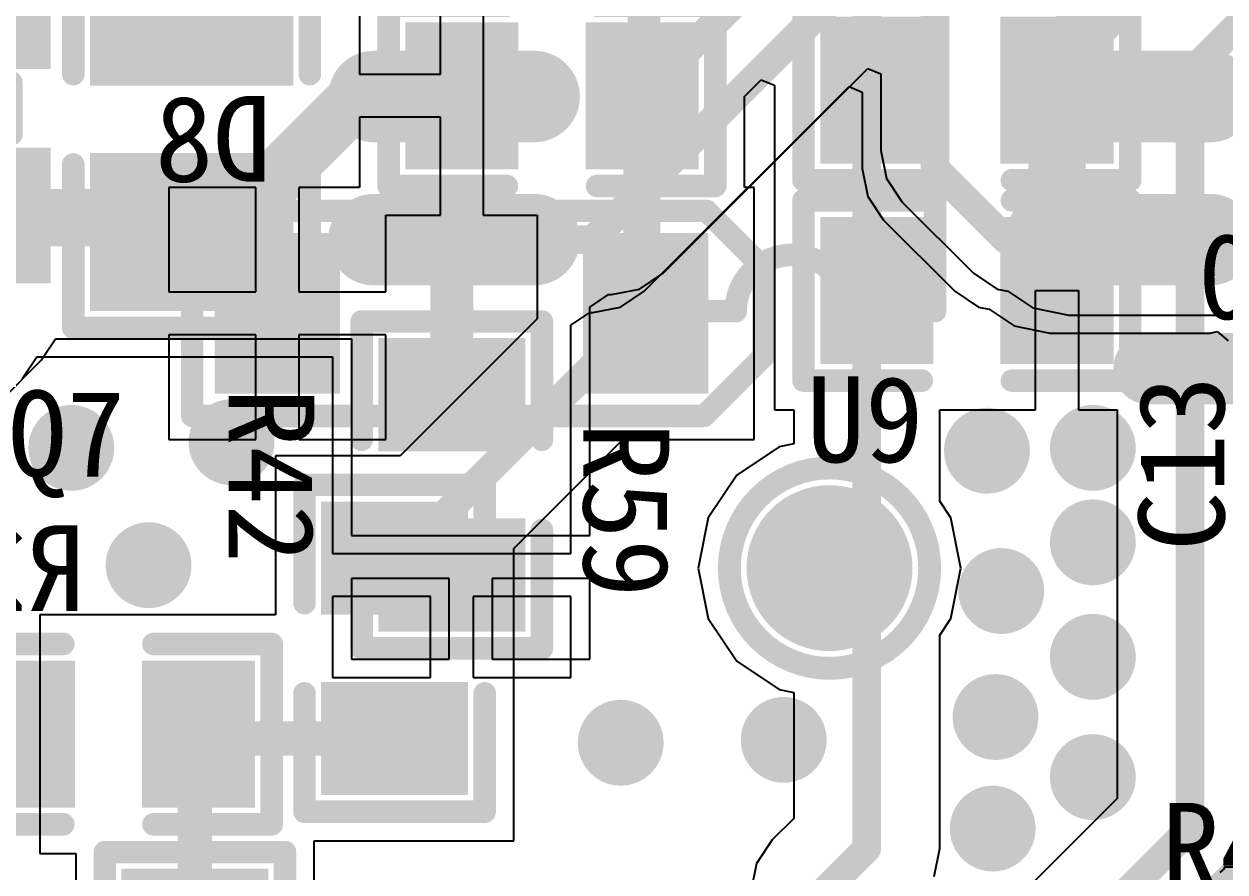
# Model space of a CAD drawing. Header units: millimetres. Extents: x 192 to 285.3, y 128.7 to 184.7.
# Drawn here: x 201.01 to 211.67, y 151.29 to 158.81 of the extents above; entities that cross this region are included whole.
import ezdxf

# ---------------------------------------------------------------- set-up
doc = ezdxf.new("R2010")
doc.units = ezdxf.units.MM
for name, color, linetype in [('BottomLayer', 5, 'Continuous'), ('BottomOverlay', 54, 'Continuous'), ('BottomPaste', 16, 'Continuous'), ('BottomSolder', 6, 'Continuous'), ('ConnectLayer', 7, 'Continuous'), ('MidLayer1', 16, 'Continuous'), ('MidLayer2', 76, 'Continuous'), ('MultiLayer', 9, 'Continuous'), ('TopLayer', 1, 'Continuous'), ('TopOverlay', 2, 'Continuous'), ('TopPaste', 8, 'Continuous'), ('TopSolder', 216, 'Continuous'), ('ViaHoleLayer', 16, 'Continuous')]:
    doc.layers.add(name, color=color, linetype=linetype)

# ---------------------------------------------------------------- blocks, each defined once
blk = doc.blocks.new('SOD_123_B_7')
at = {"layer": 'BottomLayer'}
for points in [[(-0.455, -0.61), (0.455, -0.61), (-0.455, 0.61), (0.455, 0.61)], [(2.815, -0.61), (3.725, -0.61), (2.815, 0.61), (3.725, 0.61)]]:
    blk.add_solid(points, dxfattribs=at)
at = {"layer": 'BottomOverlay', "const_width": 0.2}
for points in [[(-0.755, 0.91), (3.81, 0.91)], [(-0.755, -0.91), (-0.755, 0.91)], [(3.81, 0.91), (4.318, 0.402)], [(4.318, -0.381), (4.318, 0.402)], [(3.789, -0.91), (4.318, -0.381)], [(-0.755, -0.91), (3.789, -0.91)]]:
    blk.add_lwpolyline(points, dxfattribs=at)
at = {"layer": 'BottomOverlay', "const_width": 0.1}
for points in [[(-0.805, 0.91, 1), (-0.705, 0.91, 1)], [(-0.805, 0.91, 1), (-0.705, 0.91, 1)], [(3.76, 0.91, 1), (3.86, 0.91, 1)], [(3.76, 0.91, 1), (3.86, 0.91, 1)], [(4.268, 0.402, 1), (4.368, 0.402, 1)], [(4.268, 0.402, 1), (4.368, 0.402, 1)], [(4.268, -0.381, 1), (4.368, -0.381, 1)], [(4.268, -0.381, 1), (4.368, -0.381, 1)], [(-0.805, -0.91, 1), (-0.705, -0.91, 1)], [(-0.805, -0.91, 1), (-0.705, -0.91, 1)], [(3.739, -0.91, 1), (3.839, -0.91, 1)], [(3.739, -0.91, 1), (3.839, -0.91, 1)]]:
    blk.add_lwpolyline(points, format="xyb", close=True, dxfattribs=at)
at = {"layer": 'BottomPaste'}
for points in [[(-0.455, -0.61), (0.455, -0.61), (-0.455, 0.61), (0.455, 0.61)], [(2.815, -0.61), (3.725, -0.61), (2.815, 0.61), (3.725, 0.61)]]:
    blk.add_solid(points, dxfattribs=at)
at = {"layer": 'BottomSolder'}
for points in [[(-0.557, -0.712), (0.557, -0.712), (-0.557, 0.712), (0.557, 0.712)], [(2.713, -0.712), (3.827, -0.712), (2.713, 0.712), (3.827, 0.712)]]:
    blk.add_solid(points, dxfattribs=at)
blk = doc.blocks.new('0603_20')
at = {"layer": 'TopLayer'}
for points in [[(-1.2, -0.55), (-0.4, -0.55), (-1.2, 0.55), (-0.4, 0.55)], [(0.4, -0.55), (1.2, -0.55), (0.4, 0.55), (1.2, 0.55)]]:
    blk.add_solid(points, dxfattribs=at)
at = {"layer": 'TopOverlay', "const_width": 0.2}
for points in [[(-0.4, 0.8), (-1.45, 0.8)], [(-1.45, -0.8), (-1.45, 0.8)], [(1.45, 0.8), (0.4, 0.8)], [(1.45, -0.8), (1.45, 0.8)], [(-0.4, -0.8), (-1.45, -0.8)], [(1.45, -0.8), (0.4, -0.8)]]:
    blk.add_lwpolyline(points, dxfattribs=at)
at = {"layer": 'TopOverlay', "const_width": 0.1}
for points in [[(-1.5, 0.8, 1), (-1.4, 0.8, 1)], [(-1.5, 0.8, 1), (-1.4, 0.8, 1)], [(-0.45, 0.8, 1), (-0.35, 0.8, 1)], [(0.35, 0.8, 1), (0.45, 0.8, 1)], [(1.4, 0.8, 1), (1.5, 0.8, 1)], [(1.4, 0.8, 1), (1.5, 0.8, 1)], [(-1.5, -0.8, 1), (-1.4, -0.8, 1)], [(-1.5, -0.8, 1), (-1.4, -0.8, 1)], [(-0.45, -0.8, 1), (-0.35, -0.8, 1)], [(0.35, -0.8, 1), (0.45, -0.8, 1)], [(1.4, -0.8, 1), (1.5, -0.8, 1)], [(1.4, -0.8, 1), (1.5, -0.8, 1)]]:
    blk.add_lwpolyline(points, format="xyb", close=True, dxfattribs=at)
at = {"layer": 'TopPaste'}
for points in [[(-1.2, -0.55), (-0.4, -0.55), (-1.2, 0.55), (-0.4, 0.55)], [(0.4, -0.55), (1.2, -0.55), (0.4, 0.55), (1.2, 0.55)]]:
    blk.add_solid(points, dxfattribs=at)
at = {"layer": 'TopSolder'}
for points in [[(-1.302, -0.652), (-0.298, -0.652), (-1.302, 0.652), (-0.298, 0.652)], [(0.298, -0.652), (1.302, -0.652), (0.298, 0.652), (1.302, 0.652)]]:
    blk.add_solid(points, dxfattribs=at)
blk = doc.blocks.new('0603_B_24')
at = {"layer": 'BottomLayer'}
for points in [[(-1.2, -0.55), (-0.4, -0.55), (-1.2, 0.55), (-0.4, 0.55)], [(0.4, -0.55), (1.2, -0.55), (0.4, 0.55), (1.2, 0.55)]]:
    blk.add_solid(points, dxfattribs=at)
at = {"layer": 'BottomOverlay', "const_width": 0.2}
for points in [[(-1.45, 0.8), (-0.4, 0.8)], [(-1.45, -0.8), (-1.45, 0.8)], [(0.4, 0.8), (1.45, 0.8)], [(1.45, -0.8), (1.45, 0.8)], [(-1.45, -0.8), (-0.4, -0.8)], [(0.4, -0.8), (1.45, -0.8)]]:
    blk.add_lwpolyline(points, dxfattribs=at)
at = {"layer": 'BottomOverlay', "const_width": 0.1}
for points in [[(-1.5, 0.8, 1), (-1.4, 0.8, 1)], [(-1.5, 0.8, 1), (-1.4, 0.8, 1)], [(-0.45, 0.8, 1), (-0.35, 0.8, 1)], [(0.35, 0.8, 1), (0.45, 0.8, 1)], [(1.4, 0.8, 1), (1.5, 0.8, 1)], [(1.4, 0.8, 1), (1.5, 0.8, 1)], [(-1.5, -0.8, 1), (-1.4, -0.8, 1)], [(-1.5, -0.8, 1), (-1.4, -0.8, 1)], [(-0.45, -0.8, 1), (-0.35, -0.8, 1)], [(0.35, -0.8, 1), (0.45, -0.8, 1)], [(1.4, -0.8, 1), (1.5, -0.8, 1)], [(1.4, -0.8, 1), (1.5, -0.8, 1)]]:
    blk.add_lwpolyline(points, format="xyb", close=True, dxfattribs=at)
at = {"layer": 'BottomPaste'}
for points in [[(-1.2, -0.55), (-0.4, -0.55), (-1.2, 0.55), (-0.4, 0.55)], [(0.4, -0.55), (1.2, -0.55), (0.4, 0.55), (1.2, 0.55)]]:
    blk.add_solid(points, dxfattribs=at)
at = {"layer": 'BottomSolder'}
for points in [[(-1.302, -0.652), (-0.298, -0.652), (-1.302, 0.652), (-0.298, 0.652)], [(0.298, -0.652), (1.302, -0.652), (0.298, 0.652), (1.302, 0.652)]]:
    blk.add_solid(points, dxfattribs=at)
blk = doc.blocks.new('0603_B_26')
at = {"layer": 'BottomLayer'}
for points in [[(-1.2, -0.55), (-0.4, -0.55), (-1.2, 0.55), (-0.4, 0.55)], [(0.4, -0.55), (1.2, -0.55), (0.4, 0.55), (1.2, 0.55)]]:
    blk.add_solid(points, dxfattribs=at)
at = {"layer": 'BottomOverlay', "const_width": 0.2}
for points in [[(-0.4, 0.8), (-1.45, 0.8)], [(-1.45, 0.8), (-1.45, -0.8)], [(1.45, 0.8), (0.4, 0.8)], [(1.45, 0.8), (1.45, -0.8)], [(-0.4, -0.8), (-1.45, -0.8)], [(1.45, -0.8), (0.4, -0.8)]]:
    blk.add_lwpolyline(points, dxfattribs=at)
at = {"layer": 'BottomOverlay', "const_width": 0.1}
for points in [[(-1.5, 0.8, 1), (-1.4, 0.8, 1)], [(-1.5, 0.8, 1), (-1.4, 0.8, 1)], [(-0.45, 0.8, 1), (-0.35, 0.8, 1)], [(0.35, 0.8, 1), (0.45, 0.8, 1)], [(1.4, 0.8, 1), (1.5, 0.8, 1)], [(1.4, 0.8, 1), (1.5, 0.8, 1)], [(-1.5, -0.8, 1), (-1.4, -0.8, 1)], [(-1.5, -0.8, 1), (-1.4, -0.8, 1)], [(-0.45, -0.8, 1), (-0.35, -0.8, 1)], [(0.35, -0.8, 1), (0.45, -0.8, 1)], [(1.4, -0.8, 1), (1.5, -0.8, 1)], [(1.4, -0.8, 1), (1.5, -0.8, 1)]]:
    blk.add_lwpolyline(points, format="xyb", close=True, dxfattribs=at)
at = {"layer": 'BottomPaste'}
for points in [[(-1.2, -0.55), (-0.4, -0.55), (-1.2, 0.55), (-0.4, 0.55)], [(0.4, -0.55), (1.2, -0.55), (0.4, 0.55), (1.2, 0.55)]]:
    blk.add_solid(points, dxfattribs=at)
at = {"layer": 'BottomSolder'}
for points in [[(-1.302, -0.652), (-0.298, -0.652), (-1.302, 0.652), (-0.298, 0.652)], [(0.298, -0.652), (1.302, -0.652), (0.298, 0.652), (1.302, 0.652)]]:
    blk.add_solid(points, dxfattribs=at)
blk = doc.blocks.new('0603_B_42')
at = {"layer": 'BottomLayer'}
for points in [[(-1.2, -0.55), (-0.4, -0.55), (-1.2, 0.55), (-0.4, 0.55)], [(0.4, -0.55), (1.2, -0.55), (0.4, 0.55), (1.2, 0.55)]]:
    blk.add_solid(points, dxfattribs=at)
at = {"layer": 'BottomOverlay', "const_width": 0.2}
for points in [[(-1.45, 0.8), (-1.45, -0.8)], [(-0.4, 0.8), (-1.45, 0.8)], [(1.45, 0.8), (0.4, 0.8)], [(1.45, 0.8), (1.45, -0.8)], [(-0.4, -0.8), (-1.45, -0.8)], [(1.45, -0.8), (0.4, -0.8)]]:
    blk.add_lwpolyline(points, dxfattribs=at)
at = {"layer": 'BottomOverlay', "const_width": 0.1}
for points in [[(-1.5, 0.8, 1), (-1.4, 0.8, 1)], [(-1.5, 0.8, 1), (-1.4, 0.8, 1)], [(-0.45, 0.8, 1), (-0.35, 0.8, 1)], [(0.35, 0.8, 1), (0.45, 0.8, 1)], [(1.4, 0.8, 1), (1.5, 0.8, 1)], [(1.4, 0.8, 1), (1.5, 0.8, 1)], [(-1.5, -0.8, 1), (-1.4, -0.8, 1)], [(-1.5, -0.8, 1), (-1.4, -0.8, 1)], [(-0.45, -0.8, 1), (-0.35, -0.8, 1)], [(0.35, -0.8, 1), (0.45, -0.8, 1)], [(1.4, -0.8, 1), (1.5, -0.8, 1)], [(1.4, -0.8, 1), (1.5, -0.8, 1)]]:
    blk.add_lwpolyline(points, format="xyb", close=True, dxfattribs=at)
at = {"layer": 'BottomPaste'}
for points in [[(-1.2, -0.55), (-0.4, -0.55), (-1.2, 0.55), (-0.4, 0.55)], [(0.4, -0.55), (1.2, -0.55), (0.4, 0.55), (1.2, 0.55)]]:
    blk.add_solid(points, dxfattribs=at)
at = {"layer": 'BottomSolder'}
for points in [[(-1.302, -0.652), (-0.298, -0.652), (-1.302, 0.652), (-0.298, 0.652)], [(0.298, -0.652), (1.302, -0.652), (0.298, 0.652), (1.302, 0.652)]]:
    blk.add_solid(points, dxfattribs=at)
blk = doc.blocks.new('0603_B_43')
at = {"layer": 'BottomLayer'}
for points in [[(-1.2, -0.55), (-0.4, -0.55), (-1.2, 0.55), (-0.4, 0.55)], [(0.4, -0.55), (1.2, -0.55), (0.4, 0.55), (1.2, 0.55)]]:
    blk.add_solid(points, dxfattribs=at)
at = {"layer": 'BottomOverlay', "const_width": 0.2}
for points in [[(-1.45, -0.8), (-1.45, 0.8)], [(-0.4, 0.8), (-1.45, 0.8)], [(1.45, 0.8), (0.4, 0.8)], [(1.45, -0.8), (1.45, 0.8)], [(-0.4, -0.8), (-1.45, -0.8)], [(1.45, -0.8), (0.4, -0.8)]]:
    blk.add_lwpolyline(points, dxfattribs=at)
at = {"layer": 'BottomOverlay', "const_width": 0.1}
for points in [[(-1.5, 0.8, 1), (-1.4, 0.8, 1)], [(-1.5, 0.8, 1), (-1.4, 0.8, 1)], [(-0.45, 0.8, 1), (-0.35, 0.8, 1)], [(0.35, 0.8, 1), (0.45, 0.8, 1)], [(1.4, 0.8, 1), (1.5, 0.8, 1)], [(1.4, 0.8, 1), (1.5, 0.8, 1)], [(-1.5, -0.8, 1), (-1.4, -0.8, 1)], [(-1.5, -0.8, 1), (-1.4, -0.8, 1)], [(-0.45, -0.8, 1), (-0.35, -0.8, 1)], [(0.35, -0.8, 1), (0.45, -0.8, 1)], [(1.4, -0.8, 1), (1.5, -0.8, 1)], [(1.4, -0.8, 1), (1.5, -0.8, 1)]]:
    blk.add_lwpolyline(points, format="xyb", close=True, dxfattribs=at)
at = {"layer": 'BottomPaste'}
for points in [[(-1.2, -0.55), (-0.4, -0.55), (-1.2, 0.55), (-0.4, 0.55)], [(0.4, -0.55), (1.2, -0.55), (0.4, 0.55), (1.2, 0.55)]]:
    blk.add_solid(points, dxfattribs=at)
at = {"layer": 'BottomSolder'}
for points in [[(-1.302, -0.652), (-0.298, -0.652), (-1.302, 0.652), (-0.298, 0.652)], [(0.298, -0.652), (1.302, -0.652), (0.298, 0.652), (1.302, 0.652)]]:
    blk.add_solid(points, dxfattribs=at)
blk = doc.blocks.new('0603_B_44')
at = {"layer": 'BottomLayer'}
for points in [[(-1.2, -0.55), (-0.4, -0.55), (-1.2, 0.55), (-0.4, 0.55)], [(0.4, -0.55), (1.2, -0.55), (0.4, 0.55), (1.2, 0.55)]]:
    blk.add_solid(points, dxfattribs=at)
at = {"layer": 'BottomOverlay', "const_width": 0.2}
for points in [[(-1.45, -0.8), (-1.45, 0.8)], [(-0.4, 0.8), (-1.45, 0.8)], [(1.45, 0.8), (0.4, 0.8)], [(1.45, -0.8), (1.45, 0.8)], [(-0.4, -0.8), (-1.45, -0.8)], [(1.45, -0.8), (0.4, -0.8)]]:
    blk.add_lwpolyline(points, dxfattribs=at)
at = {"layer": 'BottomOverlay', "const_width": 0.1}
for points in [[(-1.5, 0.8, 1), (-1.4, 0.8, 1)], [(-1.5, 0.8, 1), (-1.4, 0.8, 1)], [(-0.45, 0.8, 1), (-0.35, 0.8, 1)], [(0.35, 0.8, 1), (0.45, 0.8, 1)], [(1.4, 0.8, 1), (1.5, 0.8, 1)], [(1.4, 0.8, 1), (1.5, 0.8, 1)], [(-1.5, -0.8, 1), (-1.4, -0.8, 1)], [(-1.5, -0.8, 1), (-1.4, -0.8, 1)], [(-0.45, -0.8, 1), (-0.35, -0.8, 1)], [(0.35, -0.8, 1), (0.45, -0.8, 1)], [(1.4, -0.8, 1), (1.5, -0.8, 1)], [(1.4, -0.8, 1), (1.5, -0.8, 1)]]:
    blk.add_lwpolyline(points, format="xyb", close=True, dxfattribs=at)
at = {"layer": 'BottomPaste'}
for points in [[(-1.2, -0.55), (-0.4, -0.55), (-1.2, 0.55), (-0.4, 0.55)], [(0.4, -0.55), (1.2, -0.55), (0.4, 0.55), (1.2, 0.55)]]:
    blk.add_solid(points, dxfattribs=at)
at = {"layer": 'BottomSolder'}
for points in [[(-1.302, -0.652), (-0.298, -0.652), (-1.302, 0.652), (-0.298, 0.652)], [(0.298, -0.652), (1.302, -0.652), (0.298, 0.652), (1.302, 0.652)]]:
    blk.add_solid(points, dxfattribs=at)
blk = doc.blocks.new('0603_B_45')
at = {"layer": 'BottomLayer'}
for points in [[(-1.2, -0.55), (-0.4, -0.55), (-1.2, 0.55), (-0.4, 0.55)], [(0.4, -0.55), (1.2, -0.55), (0.4, 0.55), (1.2, 0.55)]]:
    blk.add_solid(points, dxfattribs=at)
at = {"layer": 'BottomOverlay', "const_width": 0.2}
for points in [[(-1.45, -0.8), (-1.45, 0.8)], [(-1.45, 0.8), (-0.4, 0.8)], [(0.4, 0.8), (1.45, 0.8)], [(1.45, -0.8), (1.45, 0.8)], [(-1.45, -0.8), (-0.4, -0.8)], [(0.4, -0.8), (1.45, -0.8)]]:
    blk.add_lwpolyline(points, dxfattribs=at)
at = {"layer": 'BottomOverlay', "const_width": 0.1}
for points in [[(-1.5, 0.8, 1), (-1.4, 0.8, 1)], [(-1.5, 0.8, 1), (-1.4, 0.8, 1)], [(-0.45, 0.8, 1), (-0.35, 0.8, 1)], [(0.35, 0.8, 1), (0.45, 0.8, 1)], [(1.4, 0.8, 1), (1.5, 0.8, 1)], [(1.4, 0.8, 1), (1.5, 0.8, 1)], [(-1.5, -0.8, 1), (-1.4, -0.8, 1)], [(-1.5, -0.8, 1), (-1.4, -0.8, 1)], [(-0.45, -0.8, 1), (-0.35, -0.8, 1)], [(0.35, -0.8, 1), (0.45, -0.8, 1)], [(1.4, -0.8, 1), (1.5, -0.8, 1)], [(1.4, -0.8, 1), (1.5, -0.8, 1)]]:
    blk.add_lwpolyline(points, format="xyb", close=True, dxfattribs=at)
at = {"layer": 'BottomPaste'}
for points in [[(-1.2, -0.55), (-0.4, -0.55), (-1.2, 0.55), (-0.4, 0.55)], [(0.4, -0.55), (1.2, -0.55), (0.4, 0.55), (1.2, 0.55)]]:
    blk.add_solid(points, dxfattribs=at)
at = {"layer": 'BottomSolder'}
for points in [[(-1.302, -0.652), (-0.298, -0.652), (-1.302, 0.652), (-0.298, 0.652)], [(0.298, -0.652), (1.302, -0.652), (0.298, 0.652), (1.302, 0.652)]]:
    blk.add_solid(points, dxfattribs=at)
blk = doc.blocks.new('SOT23_3_97')
at = {"layer": 'TopLayer'}
for points in [[(-0.5, 0.415), (0.5, 0.415), (-0.5, 1.685), (0.5, 1.685)], [(-1.45, -1.749), (-0.45, -1.749), (-1.45, -0.352), (-0.45, -0.352)], [(0.45, -1.749), (1.45, -1.749), (0.45, -0.352), (1.45, -0.352)]]:
    blk.add_solid(points, dxfattribs=at)
at = {"layer": 'TopOverlay', "const_width": 0.2}
for points in [[(-1.5, 1.5), (-1.5, -0.15)], [(-1.5, 1.5), (-0.8, 1.5)], [(0.8, 1.5), (1.5, 1.5)], [(1.5, 1.5), (1.5, -0.15)], [(-0.23, -1.5), (0.23, -1.5)]]:
    blk.add_lwpolyline(points, dxfattribs=at)
at = {"layer": 'TopOverlay', "const_width": 0.1}
for points in [[(-1.55, 1.5, 1), (-1.45, 1.5, 1)], [(-1.55, 1.5, 1), (-1.45, 1.5, 1)], [(-0.85, 1.5, 1), (-0.75, 1.5, 1)], [(0.75, 1.5, 1), (0.85, 1.5, 1)], [(1.45, 1.5, 1), (1.55, 1.5, 1)], [(1.45, 1.5, 1), (1.55, 1.5, 1)], [(-1.55, -0.15, 1), (-1.45, -0.15, 1)], [(1.45, -0.15, 1), (1.55, -0.15, 1)], [(-0.28, -1.5, 1), (-0.18, -1.5, 1)], [(0.18, -1.5, 1), (0.28, -1.5, 1)]]:
    blk.add_lwpolyline(points, format="xyb", close=True, dxfattribs=at)
at = {"layer": 'TopPaste'}
for points in [[(-0.5, 0.415), (0.5, 0.415), (-0.5, 1.685), (0.5, 1.685)], [(-1.45, -1.749), (-0.45, -1.749), (-1.45, -0.352), (-0.45, -0.352)], [(0.45, -1.749), (1.45, -1.749), (0.45, -0.352), (1.45, -0.352)]]:
    blk.add_solid(points, dxfattribs=at)
at = {"layer": 'TopSolder'}
for points in [[(-0.602, 0.313), (0.602, 0.313), (-0.602, 1.787), (0.602, 1.787)], [(-1.552, -1.85), (-0.348, -1.85), (-1.552, -0.25), (-0.348, -0.25)], [(0.348, -1.85), (1.552, -1.85), (0.348, -0.25), (1.552, -0.25)]]:
    blk.add_solid(points, dxfattribs=at)
blk = doc.blocks.new('SO_8_119')
at = {"layer": 'TopLayer', "const_width": 0.61}
for points in [[(-2.289, 1.905), (-3.711, 1.905)], [(3.711, 1.905), (2.289, 1.905)], [(-2.289, 0.635), (-3.711, 0.635)], [(3.711, 0.635), (2.289, 0.635)], [(-2.289, -0.635), (-3.711, -0.635)], [(3.711, -0.635), (2.289, -0.635)], [(-2.289, -1.905), (-3.711, -1.905)], [(3.711, -1.905), (2.289, -1.905)]]:
    blk.add_lwpolyline(points, dxfattribs=at)
at = {"layer": 'TopLayer', "const_width": 0.305}
for points in [[(-3.864, 1.905, 1), (-3.559, 1.905, 1)], [(-2.441, 1.905, 1), (-2.136, 1.905, 1)], [(2.136, 1.905, 1), (2.441, 1.905, 1)], [(3.559, 1.905, 1), (3.864, 1.905, 1)], [(-3.864, 0.635, 1), (-3.559, 0.635, 1)], [(-2.441, 0.635, 1), (-2.136, 0.635, 1)], [(2.136, 0.635, 1), (2.441, 0.635, 1)], [(3.559, 0.635, 1), (3.864, 0.635, 1)], [(-3.864, -0.635, 1), (-3.559, -0.635, 1)], [(-2.441, -0.635, 1), (-2.136, -0.635, 1)], [(2.136, -0.635, 1), (2.441, -0.635, 1)], [(3.559, -0.635, 1), (3.864, -0.635, 1)], [(-3.864, -1.905, 1), (-3.559, -1.905, 1)], [(-2.441, -1.905, 1), (-2.136, -1.905, 1)], [(2.136, -1.905, 1), (2.441, -1.905, 1)], [(3.559, -1.905, 1), (3.864, -1.905, 1)]]:
    blk.add_lwpolyline(points, format="xyb", close=True, dxfattribs=at)
at = {"layer": 'TopOverlay', "const_width": 0.2}
for points in [[(-1.27, 2.54), (-1.27, -2.54)], [(-0.5, 2.54), (-1.27, 2.54)], [(1.27, 2.54), (0.5, 2.54)], [(1.27, 2.54), (1.27, -2.54)], [(1.27, -2.54), (-1.27, -2.54)]]:
    blk.add_lwpolyline(points, dxfattribs=at)
at = {"layer": 'TopOverlay', "const_width": 0.1}
for points in [[(-1.32, 2.54, 1), (-1.22, 2.54, 1)], [(-1.32, 2.54, 1), (-1.22, 2.54, 1)], [(-0.55, 2.54, 1), (-0.45, 2.54, 1)], [(-0.55, 2.54, 1), (-0.45, 2.54, 1)], [(0.45, 2.54, 1), (0.55, 2.54, 1)], [(0.45, 2.54, 1), (0.55, 2.54, 1)], [(1.22, 2.54, 1), (1.32, 2.54, 1)], [(1.22, 2.54, 1), (1.32, 2.54, 1)], [(-1.32, -2.54, 1), (-1.22, -2.54, 1)], [(-1.32, -2.54, 1), (-1.22, -2.54, 1)], [(1.22, -2.54, 1), (1.32, -2.54, 1)], [(1.22, -2.54, 1), (1.32, -2.54, 1)]]:
    blk.add_lwpolyline(points, format="xyb", close=True, dxfattribs=at)
at = {"layer": 'TopOverlay', "const_width": 0.2}
blk.add_lwpolyline([(0.5, 2.54, -1), (-0.5, 2.54)], format="xyb", dxfattribs=at)
at = {"layer": 'TopPaste', "const_width": 0.61}
for points in [[(-2.289, 1.905), (-3.711, 1.905)], [(3.711, 1.905), (2.289, 1.905)], [(-2.289, 0.635), (-3.711, 0.635)], [(3.711, 0.635), (2.289, 0.635)], [(-2.289, -0.635), (-3.711, -0.635)], [(3.711, -0.635), (2.289, -0.635)], [(-2.289, -1.905), (-3.711, -1.905)], [(3.711, -1.905), (2.289, -1.905)]]:
    blk.add_lwpolyline(points, dxfattribs=at)
at = {"layer": 'TopPaste', "const_width": 0.305}
for points in [[(-3.864, 1.905, 1), (-3.559, 1.905, 1)], [(-2.441, 1.905, 1), (-2.136, 1.905, 1)], [(2.136, 1.905, 1), (2.441, 1.905, 1)], [(3.559, 1.905, 1), (3.864, 1.905, 1)], [(-3.864, 0.635, 1), (-3.559, 0.635, 1)], [(-2.441, 0.635, 1), (-2.136, 0.635, 1)], [(2.136, 0.635, 1), (2.441, 0.635, 1)], [(3.559, 0.635, 1), (3.864, 0.635, 1)], [(-3.864, -0.635, 1), (-3.559, -0.635, 1)], [(-2.441, -0.635, 1), (-2.136, -0.635, 1)], [(2.136, -0.635, 1), (2.441, -0.635, 1)], [(3.559, -0.635, 1), (3.864, -0.635, 1)], [(-3.864, -1.905, 1), (-3.559, -1.905, 1)], [(-2.441, -1.905, 1), (-2.136, -1.905, 1)], [(2.136, -1.905, 1), (2.441, -1.905, 1)], [(3.559, -1.905, 1), (3.864, -1.905, 1)]]:
    blk.add_lwpolyline(points, format="xyb", close=True, dxfattribs=at)
at = {"layer": 'TopSolder', "const_width": 0.813}
for points in [[(-2.289, 1.905), (-3.711, 1.905)], [(3.711, 1.905), (2.289, 1.905)], [(-2.289, 0.635), (-3.711, 0.635)], [(3.711, 0.635), (2.289, 0.635)], [(-2.289, -0.635), (-3.711, -0.635)], [(3.711, -0.635), (2.289, -0.635)], [(-2.289, -1.905), (-3.711, -1.905)], [(3.711, -1.905), (2.289, -1.905)]]:
    blk.add_lwpolyline(points, dxfattribs=at)
at = {"layer": 'TopSolder', "const_width": 0.406}
for points in [[(-3.914, 1.905, 1), (-3.508, 1.905, 1)], [(-2.492, 1.905, 1), (-2.086, 1.905, 1)], [(2.086, 1.905, 1), (2.492, 1.905, 1)], [(3.508, 1.905, 1), (3.914, 1.905, 1)], [(-3.914, 0.635, 1), (-3.508, 0.635, 1)], [(-2.492, 0.635, 1), (-2.086, 0.635, 1)], [(2.086, 0.635, 1), (2.492, 0.635, 1)], [(3.508, 0.635, 1), (3.914, 0.635, 1)], [(-3.914, -0.635, 1), (-3.508, -0.635, 1)], [(-2.492, -0.635, 1), (-2.086, -0.635, 1)], [(2.086, -0.635, 1), (2.492, -0.635, 1)], [(3.508, -0.635, 1), (3.914, -0.635, 1)], [(-3.914, -1.905, 1), (-3.508, -1.905, 1)], [(-2.492, -1.905, 1), (-2.086, -1.905, 1)], [(2.086, -1.905, 1), (2.492, -1.905, 1)], [(3.508, -1.905, 1), (3.914, -1.905, 1)]]:
    blk.add_lwpolyline(points, format="xyb", close=True, dxfattribs=at)
blk = doc.blocks.new('0805_125')
at = {"layer": 'TopLayer'}
for points in [[(-1.6, -0.8), (-0.4, -0.8), (-1.6, 0.8), (-0.4, 0.8)], [(0.4, -0.8), (1.6, -0.8), (0.4, 0.8), (1.6, 0.8)]]:
    blk.add_solid(points, dxfattribs=at)
at = {"layer": 'TopOverlay', "const_width": 0.2}
for points in [[(-1.85, 1.05), (-1.85, -1.05)], [(-1.85, 1.05), (-0.4, 1.05)], [(0.4, 1.05), (1.85, 1.05)], [(1.85, 1.05), (1.85, -1.05)], [(-1.85, -1.05), (-0.4, -1.05)], [(0.4, -1.05), (1.85, -1.05)]]:
    blk.add_lwpolyline(points, dxfattribs=at)
at = {"layer": 'TopOverlay', "const_width": 0.1}
for points in [[(-1.9, 1.05, 1), (-1.8, 1.05, 1)], [(-1.9, 1.05, 1), (-1.8, 1.05, 1)], [(-0.45, 1.05, 1), (-0.35, 1.05, 1)], [(0.35, 1.05, 1), (0.45, 1.05, 1)], [(1.8, 1.05, 1), (1.9, 1.05, 1)], [(1.8, 1.05, 1), (1.9, 1.05, 1)], [(-1.9, -1.05, 1), (-1.8, -1.05, 1)], [(-1.9, -1.05, 1), (-1.8, -1.05, 1)], [(-0.45, -1.05, 1), (-0.35, -1.05, 1)], [(0.35, -1.05, 1), (0.45, -1.05, 1)], [(1.8, -1.05, 1), (1.9, -1.05, 1)], [(1.8, -1.05, 1), (1.9, -1.05, 1)]]:
    blk.add_lwpolyline(points, format="xyb", close=True, dxfattribs=at)
at = {"layer": 'TopPaste'}
for points in [[(-1.6, -0.8), (-0.4, -0.8), (-1.6, 0.8), (-0.4, 0.8)], [(0.4, -0.8), (1.6, -0.8), (0.4, 0.8), (1.6, 0.8)]]:
    blk.add_solid(points, dxfattribs=at)
at = {"layer": 'TopSolder'}
for points in [[(-1.702, -0.902), (-0.298, -0.902), (-1.702, 0.902), (-0.298, 0.902)], [(0.298, -0.902), (1.702, -0.902), (0.298, 0.902), (1.702, 0.902)]]:
    blk.add_solid(points, dxfattribs=at)
blk = doc.blocks.new('TESTPOINT_B_158')
at = {"layer": 'BottomLayer', "const_width": 0.635}
blk.add_lwpolyline([(-0.3175, 0, 1), (0.3175, 0, 1)], format="xyb", close=True, dxfattribs=at)
at = {"layer": 'BottomOverlay'}
for points, const_width in [([(0.889, 0, 1), (-0.889, 0, 1)], 0.2032), ([(-0.9398, 0, 1), (-0.8382, 0, 1)], 0.1016), ([(0.8382, 0, 1), (0.9398, 0, 1)], 0.1016)]:
    blk.add_lwpolyline(points, format="xyb", close=True, dxfattribs=dict(at, const_width=const_width))
at = {"layer": 'BottomPaste', "const_width": 0.635}
blk.add_lwpolyline([(-0.3175, 0, 1), (0.3175, 0, 1)], format="xyb", close=True, dxfattribs=at)
at = {"layer": 'BottomSolder', "const_width": 0.7366}
blk.add_lwpolyline([(-0.3683, 0, 1), (0.3683, 0, 1)], format="xyb", close=True, dxfattribs=at)

msp = doc.modelspace()

# ---------------------------------------------------------------- linework, layer by layer
at = {"layer": 'BottomLayer'}
for p, q in [((203.984, 159.232), (203.984, 158.365)), ((204.702, 158.365), (204.702, 159.232)), ((205.083, 159.232), (205.083, 158.174)), ((203.984, 158.365), (204.702, 158.365)), ((207.4, 158.167), (207.55, 158.316)), ((207.55, 158.316), (207.667, 158.268)), ((207.667, 158.268), (207.667, 157.505)), ((205.083, 158.174), (205.083, 157.116)), ((207.4, 157.362), (207.4, 158.167)), ((204.702, 157.984), (203.984, 157.984)), ((203.984, 157.984), (203.984, 157.362)), ((204.702, 157.116), (204.702, 157.984)), ((207.667, 157.505), (207.667, 157.505)), ((207.667, 157.505), (207.667, 155.389)), ((203.064, 157.362), (202.291, 157.362)), ((202.291, 157.362), (202.291, 156.434)), ((203.064, 156.434), (203.064, 157.362)), ((203.984, 157.362), (203.445, 157.362)), ((203.445, 157.362), (203.445, 156.434)), ((207.487, 157.362), (207.4, 157.362)), ((207.487, 155.126), (207.487, 157.362)), ((204.217, 156.434), (204.217, 157.116)), ((204.217, 157.116), (204.702, 157.116)), ((205.083, 157.116), (205.561, 157.116)), ((205.561, 157.116), (205.561, 156.196)), ((202.291, 156.434), (203.064, 156.434)), ((203.445, 156.434), (204.217, 156.434)), ((209.985, 155.389), (209.985, 156.447)), ((209.985, 156.447), (210.366, 156.447)), ((210.366, 156.447), (210.366, 155.389)), ((205.561, 156.196), (204.345, 154.98)), ((203.064, 156.053), (202.291, 156.053)), ((202.291, 156.053), (202.291, 155.126)), ((203.064, 155.126), (203.064, 156.053)), ((204.217, 156.053), (203.445, 156.053)), ((203.445, 156.053), (203.445, 155.126)), ((204.217, 155.126), (204.217, 156.053)), ((207.667, 155.389), (207.839, 155.389)), ((207.839, 155.389), (207.839, 155.085)), ((209.134, 154.577), (209.134, 155.389)), ((209.134, 155.389), (209.985, 155.389)), ((210.366, 155.389), (210.709, 155.389)), ((210.709, 155.389), (210.709, 151.94)), ((202.291, 155.126), (203.064, 155.126)), ((203.445, 155.126), (204.217, 155.126)), ((205.353, 154.158), (206.322, 155.126)), ((206.322, 155.126), (207.487, 155.126)), ((207.71, 155.06), (207.332, 154.807)), ((207.839, 155.085), (207.71, 155.06)), ((204.345, 154.98), (203.237, 154.98)), ((203.237, 154.98), (203.237, 153.568)), ((207.332, 154.807), (207.08, 154.429)), ((209.233, 154.429), (209.134, 154.577)), ((207.08, 154.429), (206.991, 153.983)), ((209.322, 153.983), (209.233, 154.429)), ((205.353, 153.164), (205.353, 154.158)), ((206.991, 153.983), (207.08, 153.537)), ((209.233, 153.537), (209.322, 153.983)), ((203.237, 153.568), (201.146, 153.568)), ((201.146, 153.568), (201.146, 152.51)), ((207.08, 153.537), (207.332, 153.159)), ((209.134, 153.389), (209.233, 153.537)), ((209.134, 151.494), (209.134, 153.389)), ((205.353, 151.564), (205.353, 153.164)), ((207.332, 153.159), (207.71, 152.907)), ((207.71, 152.907), (207.839, 152.881)), ((207.839, 152.881), (207.839, 151.762)), ((201.146, 152.51), (201.146, 151.452)), ((210.709, 151.94), (209.476, 150.707)), ((207.839, 151.762), (207.648, 151.571)), ((203.581, 149.905), (203.581, 151.564)), ((203.581, 151.564), (205.353, 151.564)), ((207.648, 151.571), (207.507, 151.361)), ((209.085, 151.246), (209.134, 151.494)), ((209.134, 151.494), (209.134, 151.494)), ((209.134, 151.494), (209.134, 151.494)), ((209.134, 151.494), (209.134, 151.494)), ((201.146, 151.452), (201.465, 151.452)), ((201.465, 151.452), (201.465, 149.905)), ((207.507, 151.361), (207.458, 151.113))]:
    msp.add_line(p, q, dxfattribs=at)
for points, const_width in [([(211.357, 158.377), (213.793, 160.814)], 0.254), ([(206.492, 158.174), (208.232, 159.914)], 0.254), ([(210.175, 158.53), (211.242, 159.596)], 0.508), ([(206.492, 158.174), (206.492, 159.635)], 0.254), ([(208.486, 158.225), (208.486, 159.193)], 0.254), ([(210.175, 156.447), (210.175, 158.53)], 0.508), ([(211.357, 151.672), (211.357, 158.377)], 0.254), ([(208.486, 151.494), (208.486, 158.225)], 0.254), ([(206.454, 156.174), (206.454, 158.174)], 0.254), ([(204.352, 154.072), (206.454, 156.174)], 0.254), ([(206.454, 156.174), (206.524, 156.244)], 0.254), ([(204.295, 154.072), (204.352, 154.072)], 0.254), ([(202.523, 150.813), (202.523, 152.478)], 0.305), ([(202.593, 152.472), (204.295, 152.472)], 0.305), ([(209.934, 150.249), (211.357, 151.672)], 0.254), ([(208.105, 151.113), (208.486, 151.494)], 0.254), ([(210.442, 149.97), (211.839, 151.367)], 0.254)]:
    msp.add_lwpolyline(points, dxfattribs=dict(at, const_width=const_width))
for points, const_width in [([(210.048, 158.53, 1), (210.302, 158.53, 1)], 0.254), ([(210.048, 158.53, 1), (210.302, 158.53, 1)], 0.254), ([(211.293, 158.377, 1), (211.42, 158.377, 1)], 0.127), ([(211.293, 158.377, 1), (211.42, 158.377, 1)], 0.127), ([(208.423, 158.225, 1), (208.55, 158.225, 1)], 0.127), ([(208.423, 158.225, 1), (208.55, 158.225, 1)], 0.127), ([(206.391, 158.174, 1), (206.518, 158.174, 1)], 0.127), ([(206.429, 158.174, 1), (206.556, 158.174, 1)], 0.127), ([(206.429, 158.174, 1), (206.556, 158.174, 1)], 0.127), ([(210.048, 156.447, 1), (210.302, 156.447, 1)], 0.254), ([(206.391, 156.174, 1), (206.518, 156.174, 1)], 0.127), ([(206.391, 156.174, 1), (206.518, 156.174, 1)], 0.127), ([(206.391, 156.174, 1), (206.518, 156.174, 1)], 0.127), ([(206.46, 156.244, 1), (206.587, 156.244, 1)], 0.127), ([(201.235, 155.05, 1), (201.616, 155.05, 1)], 0.381), ([(202.657, 155.101, 1), (203.038, 155.101, 1)], 0.381), ([(210.303, 155.05, 1), (210.684, 155.05, 1)], 0.381), ([(209.363, 155.025, 1), (209.744, 155.025, 1)], 0.381), ([(210.303, 154.212, 1), (210.684, 154.212, 1)], 0.381), ([(201.921, 154.009, 1), (202.302, 154.009, 1)], 0.381), ([(204.232, 154.072, 1), (204.359, 154.072, 1)], 0.127), ([(204.289, 154.072, 1), (204.416, 154.072, 1)], 0.127), ([(204.289, 154.072, 1), (204.416, 154.072, 1)], 0.127), ([(209.49, 153.78, 1), (209.871, 153.78, 1)], 0.381), ([(210.303, 153.196, 1), (210.684, 153.196, 1)], 0.381), ([(209.439, 152.662, 1), (209.82, 152.662, 1)], 0.381), ([(206.112, 152.434, 1), (206.493, 152.434, 1)], 0.381), ([(207.559, 152.459, 1), (207.94, 152.459, 1)], 0.381), ([(202.447, 152.478, 1), (202.6, 152.478, 1)], 0.152), ([(202.517, 152.472, 1), (202.67, 152.472, 1)], 0.152), ([(204.219, 152.472, 1), (204.372, 152.472, 1)], 0.152), ([(210.303, 152.129, 1), (210.684, 152.129, 1)], 0.381), ([(209.414, 151.672, 1), (209.795, 151.672, 1)], 0.381), ([(211.293, 151.672, 1), (211.42, 151.672, 1)], 0.127), ([(211.293, 151.672, 1), (211.42, 151.672, 1)], 0.127), ([(208.423, 151.494, 1), (208.55, 151.494, 1)], 0.127), ([(208.423, 151.494, 1), (208.55, 151.494, 1)], 0.127)]:
    msp.add_lwpolyline(points, format="xyb", close=True, dxfattribs=dict(at, const_width=const_width))
at = {"layer": 'ConnectLayer'}
for p, q in [((203.984, 159.232), (203.984, 158.365)), ((204.702, 158.365), (204.702, 159.232)), ((205.083, 159.232), (205.083, 158.174)), ((206.679, 156.6), (208.495, 158.417)), ((208.495, 158.417), (208.612, 158.368)), ((203.984, 158.365), (204.702, 158.365)), ((207.4, 158.167), (207.55, 158.316)), ((207.55, 158.316), (207.667, 158.268)), ((208.612, 158.368), (208.612, 157.689)), ((207.667, 158.268), (207.667, 157.505)), ((205.083, 158.174), (205.083, 157.116)), ((207.4, 157.362), (207.4, 158.167)), ((204.702, 157.984), (203.984, 157.984)), ((203.984, 157.984), (203.984, 157.362)), ((204.702, 157.116), (204.702, 157.984)), ((208.612, 157.689), (208.612, 157.689)), ((208.612, 157.689), (208.612, 157.689)), ((208.612, 157.689), (208.662, 157.441)), ((207.667, 157.505), (207.667, 157.505)), ((207.667, 157.505), (207.667, 155.389)), ((203.064, 157.362), (202.291, 157.362)), ((202.291, 157.362), (202.291, 156.434)), ((203.064, 156.434), (203.064, 157.362)), ((203.984, 157.362), (203.445, 157.362)), ((203.445, 157.362), (203.445, 156.434)), ((207.487, 157.362), (207.4, 157.362)), ((207.487, 155.126), (207.487, 157.362)), ((208.662, 157.441), (208.802, 157.231)), ((208.802, 157.231), (209.433, 156.6)), ((204.217, 156.434), (204.217, 157.116)), ((204.217, 157.116), (204.702, 157.116)), ((205.083, 157.116), (205.561, 157.116)), ((205.561, 157.116), (205.561, 156.196)), ((206.469, 156.46), (206.679, 156.6)), ((209.433, 156.6), (209.643, 156.46)), ((202.291, 156.434), (203.064, 156.434)), ((203.445, 156.434), (204.217, 156.434)), ((206.028, 156.299), (206.195, 156.411)), ((206.195, 156.411), (206.221, 156.411)), ((206.221, 156.411), (206.469, 156.46)), ((209.643, 156.46), (209.74, 156.441)), ((209.74, 156.441), (209.962, 156.293)), ((209.985, 155.389), (209.985, 156.447)), ((209.985, 156.447), (210.366, 156.447)), ((210.366, 156.447), (210.366, 155.389)), ((206.028, 154.774), (206.028, 156.299)), ((209.962, 156.293), (210.279, 156.229)), ((205.561, 156.196), (204.345, 154.98)), ((210.279, 156.229), (211.701, 156.229)), ((201.159, 155.829), (201.286, 156.018)), ((201.286, 156.018), (201.352, 156.018)), ((201.352, 156.018), (201.352, 156.018)), ((201.352, 156.018), (203.912, 156.018)), ((203.064, 156.053), (202.291, 156.053)), ((202.291, 156.053), (202.291, 155.126)), ((203.064, 155.126), (203.064, 156.053)), ((204.217, 156.053), (203.445, 156.053)), ((203.445, 156.053), (203.445, 155.126)), ((203.912, 156.018), (203.912, 154.774)), ((204.217, 155.126), (204.217, 156.053)), ((200.808, 155.477), (201.159, 155.829)), ((207.667, 155.389), (207.839, 155.389)), ((207.839, 155.389), (207.839, 155.085)), ((209.134, 154.577), (209.134, 155.389)), ((209.134, 155.389), (209.985, 155.389)), ((210.366, 155.389), (210.709, 155.389)), ((210.709, 155.389), (210.709, 151.94)), ((202.291, 155.126), (203.064, 155.126)), ((203.445, 155.126), (204.217, 155.126)), ((205.353, 154.158), (206.322, 155.126)), ((206.322, 155.126), (207.487, 155.126)), ((207.71, 155.06), (207.332, 154.807)), ((207.839, 155.085), (207.71, 155.06)), ((204.345, 154.98), (203.237, 154.98)), ((203.237, 154.98), (203.237, 153.568)), ((207.332, 154.807), (207.08, 154.429)), ((203.912, 154.774), (203.912, 154.273)), ((206.028, 154.273), (206.028, 154.774)), ((209.233, 154.429), (209.134, 154.577)), ((207.08, 154.429), (206.991, 153.983)), ((209.322, 153.983), (209.233, 154.429)), ((203.912, 154.273), (206.028, 154.273)), ((205.353, 153.164), (205.353, 154.158)), ((206.991, 153.983), (207.08, 153.537)), ((209.233, 153.537), (209.322, 153.983)), ((204.779, 153.892), (203.912, 153.892)), ((203.912, 153.892), (203.912, 153.174)), ((204.779, 153.174), (204.779, 153.892)), ((206.028, 153.892), (205.16, 153.892)), ((205.16, 153.892), (205.16, 153.174)), ((206.028, 153.174), (206.028, 153.892)), ((203.237, 153.568), (201.146, 153.568)), ((201.146, 153.568), (201.146, 152.51)), ((207.08, 153.537), (207.332, 153.159)), ((209.134, 153.389), (209.233, 153.537)), ((209.134, 151.494), (209.134, 153.389)), ((203.912, 153.174), (204.779, 153.174)), ((205.16, 153.174), (206.028, 153.174)), ((205.353, 151.564), (205.353, 153.164)), ((207.332, 153.159), (207.71, 152.907)), ((207.71, 152.907), (207.839, 152.881)), ((207.839, 152.881), (207.839, 151.762)), ((201.146, 152.51), (201.146, 151.452)), ((210.709, 151.94), (209.476, 150.707)), ((207.839, 151.762), (207.648, 151.571)), ((203.581, 149.905), (203.581, 151.564)), ((203.581, 151.564), (205.353, 151.564)), ((207.648, 151.571), (207.507, 151.361)), ((209.085, 151.246), (209.134, 151.494)), ((201.146, 151.452), (201.465, 151.452)), ((201.465, 151.452), (201.465, 149.905)), ((207.507, 151.361), (207.458, 151.113)), ((211.659, 151.315), (211.62, 151.283)), ((212.526, 151.33), (211.659, 151.33)), ((211.659, 151.33), (211.659, 151.315))]:
    msp.add_line(p, q, dxfattribs=at)
at = {"layer": 'MidLayer1', "const_width": 0.381}
for points in [[(201.235, 155.05, 1), (201.616, 155.05, 1)], [(202.657, 155.101, 1), (203.038, 155.101, 1)], [(210.303, 155.05, 1), (210.684, 155.05, 1)], [(209.363, 155.025, 1), (209.744, 155.025, 1)], [(210.303, 154.212, 1), (210.684, 154.212, 1)], [(201.921, 154.009, 1), (202.302, 154.009, 1)], [(209.49, 153.78, 1), (209.871, 153.78, 1)], [(210.303, 153.196, 1), (210.684, 153.196, 1)], [(209.439, 152.662, 1), (209.82, 152.662, 1)], [(206.112, 152.434, 1), (206.493, 152.434, 1)], [(207.559, 152.459, 1), (207.94, 152.459, 1)], [(210.303, 152.129, 1), (210.684, 152.129, 1)], [(209.414, 151.672, 1), (209.795, 151.672, 1)]]:
    msp.add_lwpolyline(points, format="xyb", close=True, dxfattribs=at)
at = {"layer": 'MidLayer2', "const_width": 0.381}
for points in [[(201.235, 155.05, 1), (201.616, 155.05, 1)], [(202.657, 155.101, 1), (203.038, 155.101, 1)], [(210.303, 155.05, 1), (210.684, 155.05, 1)], [(209.363, 155.025, 1), (209.744, 155.025, 1)], [(210.303, 154.212, 1), (210.684, 154.212, 1)], [(201.921, 154.009, 1), (202.302, 154.009, 1)], [(209.49, 153.78, 1), (209.871, 153.78, 1)], [(210.303, 153.196, 1), (210.684, 153.196, 1)], [(209.439, 152.662, 1), (209.82, 152.662, 1)], [(206.112, 152.434, 1), (206.493, 152.434, 1)], [(207.559, 152.459, 1), (207.94, 152.459, 1)], [(210.303, 152.129, 1), (210.684, 152.129, 1)], [(209.414, 151.672, 1), (209.795, 151.672, 1)]]:
    msp.add_lwpolyline(points, format="xyb", close=True, dxfattribs=at)
at = {"layer": 'MultiLayer', "const_width": 0.381}
for points in [[(201.235, 155.05, 1), (201.616, 155.05, 1)], [(202.657, 155.101, 1), (203.038, 155.101, 1)], [(210.303, 155.05, 1), (210.684, 155.05, 1)], [(209.363, 155.025, 1), (209.744, 155.025, 1)], [(210.303, 154.212, 1), (210.684, 154.212, 1)], [(201.921, 154.009, 1), (202.302, 154.009, 1)], [(209.49, 153.78, 1), (209.871, 153.78, 1)], [(210.303, 153.196, 1), (210.684, 153.196, 1)], [(209.439, 152.662, 1), (209.82, 152.662, 1)], [(206.112, 152.434, 1), (206.493, 152.434, 1)], [(207.559, 152.459, 1), (207.94, 152.459, 1)], [(210.303, 152.129, 1), (210.684, 152.129, 1)], [(209.414, 151.672, 1), (209.795, 151.672, 1)]]:
    msp.add_lwpolyline(points, format="xyb", close=True, dxfattribs=at)
at = {"layer": 'TopLayer'}
for p, q in [((206.512, 156.44), (208.329, 158.257)), ((208.329, 158.257), (208.446, 158.208)), ((208.446, 158.208), (208.446, 157.529)), ((208.446, 157.529), (208.446, 157.529)), ((208.446, 157.529), (208.446, 157.529)), ((208.446, 157.529), (208.495, 157.281)), ((208.495, 157.281), (208.636, 157.071)), ((208.636, 157.071), (209.267, 156.44)), ((206.302, 156.3), (206.512, 156.44)), ((209.267, 156.44), (209.267, 156.44)), ((209.267, 156.44), (209.267, 156.44)), ((209.267, 156.44), (209.267, 156.44)), ((209.267, 156.44), (209.267, 156.44)), ((209.267, 156.44), (209.477, 156.3)), ((206.054, 156.251), (206.302, 156.3)), ((209.477, 156.3), (209.573, 156.281)), ((205.861, 156.139), (206.029, 156.251)), ((206.029, 156.251), (206.054, 156.251)), ((209.573, 156.281), (209.795, 156.132)), ((205.861, 154.614), (205.861, 156.139)), ((209.795, 156.132), (210.112, 156.069)), ((211.535, 156.069), (211.597, 156.082)), ((211.597, 156.082), (211.695, 156.001)), ((210.112, 156.069), (211.535, 156.069)), ((200.993, 155.669), (201.119, 155.858)), ((201.119, 155.858), (201.185, 155.858)), ((201.185, 155.858), (201.185, 155.858)), ((201.185, 155.858), (203.745, 155.858)), ((203.745, 155.858), (203.745, 154.614)), ((203.745, 154.614), (203.745, 154.113)), ((205.861, 154.113), (205.861, 154.614)), ((203.745, 154.113), (205.861, 154.113)), ((204.613, 153.732), (203.745, 153.732)), ((203.745, 153.732), (203.745, 153.014)), ((204.613, 153.014), (204.613, 153.732)), ((205.861, 153.732), (204.994, 153.732)), ((204.994, 153.732), (204.994, 153.014)), ((205.861, 153.014), (205.861, 153.732)), ((203.745, 153.014), (204.613, 153.014)), ((204.994, 153.014), (205.861, 153.014))]:
    msp.add_line(p, q, dxfattribs=at)
for points, const_width in [([(209.093, 157.529), (209.093, 159.668)], 0.254), ([(206.054, 156.898), (208.486, 159.33)], 0.254), ([(202.898, 157.093), (203.973, 158.168)], 0.508), ([(203.973, 158.168), (204.823, 158.168)], 0.508), ([(210.823, 158.168), (213.968, 158.168)], 0.635), ([(209.093, 157.529), (209.724, 156.898)], 0.254), ([(200.463, 157.093), (202.493, 157.093)], 0.508), ([(202.655, 157.093), (202.898, 157.093)], 0.508), ([(204.803, 155.522), (204.803, 156.878)], 0.381), ([(204.823, 156.898), (206.054, 156.898)], 0.254), ([(209.724, 156.898), (210.823, 156.898)], 0.254), ([(210.993, 155.753), (212.753, 155.753)], 0.635)]:
    msp.add_lwpolyline(points, dxfattribs=dict(at, const_width=const_width))
for points, const_width in [([(203.846, 158.168, 1), (204.1, 158.168, 1)], 0.254), ([(203.846, 158.168, 1), (204.1, 158.168, 1)], 0.254), ([(204.696, 158.168, 1), (204.95, 158.168, 1)], 0.254), ([(210.665, 158.168, 1), (210.982, 158.168, 1)], 0.318), ([(209.03, 157.529, 1), (209.157, 157.529, 1)], 0.127), ([(209.03, 157.529, 1), (209.157, 157.529, 1)], 0.127), ([(202.366, 157.093, 1), (202.62, 157.093, 1)], 0.254), ([(202.528, 157.093, 1), (202.782, 157.093, 1)], 0.254), ([(202.771, 157.093, 1), (203.025, 157.093, 1)], 0.254), ([(202.771, 157.093, 1), (203.025, 157.093, 1)], 0.254), ([(204.708, 156.878, 1), (204.899, 156.878, 1)], 0.191), ([(204.76, 156.898, 1), (204.887, 156.898, 1)], 0.127), ([(205.991, 156.898, 1), (206.118, 156.898, 1)], 0.127), ([(205.991, 156.898, 1), (206.118, 156.898, 1)], 0.127), ([(209.661, 156.898, 1), (209.788, 156.898, 1)], 0.127), ([(209.661, 156.898, 1), (209.788, 156.898, 1)], 0.127), ([(210.76, 156.898, 1), (210.887, 156.898, 1)], 0.127), ([(210.834, 155.753, 1), (211.152, 155.753, 1)], 0.318), ([(204.708, 155.522, 1), (204.899, 155.522, 1)], 0.191), ([(201.235, 155.05, 1), (201.616, 155.05, 1)], 0.381), ([(202.657, 155.101, 1), (203.038, 155.101, 1)], 0.381), ([(210.303, 155.05, 1), (210.684, 155.05, 1)], 0.381), ([(209.363, 155.025, 1), (209.744, 155.025, 1)], 0.381), ([(210.303, 154.212, 1), (210.684, 154.212, 1)], 0.381), ([(201.921, 154.009, 1), (202.302, 154.009, 1)], 0.381), ([(209.49, 153.78, 1), (209.871, 153.78, 1)], 0.381), ([(210.303, 153.196, 1), (210.684, 153.196, 1)], 0.381), ([(209.439, 152.662, 1), (209.82, 152.662, 1)], 0.381), ([(206.112, 152.434, 1), (206.493, 152.434, 1)], 0.381), ([(207.559, 152.459, 1), (207.94, 152.459, 1)], 0.381), ([(210.303, 152.129, 1), (210.684, 152.129, 1)], 0.381), ([(209.414, 151.672, 1), (209.795, 151.672, 1)], 0.381)]:
    msp.add_lwpolyline(points, format="xyb", close=True, dxfattribs=dict(at, const_width=const_width))
at = {"layer": 'ViaHoleLayer', "const_width": 0.191}
for points in [[(201.33, 155.05, 1), (201.52, 155.05, 1)], [(202.752, 155.101, 1), (202.943, 155.101, 1)], [(210.398, 155.05, 1), (210.588, 155.05, 1)], [(209.458, 155.025, 1), (209.648, 155.025, 1)], [(210.398, 154.212, 1), (210.588, 154.212, 1)], [(202.016, 154.009, 1), (202.206, 154.009, 1)], [(209.585, 153.78, 1), (209.775, 153.78, 1)], [(210.398, 153.196, 1), (210.588, 153.196, 1)], [(209.534, 152.662, 1), (209.725, 152.662, 1)], [(206.207, 152.434, 1), (206.397, 152.434, 1)], [(207.655, 152.459, 1), (207.845, 152.459, 1)], [(210.398, 152.129, 1), (210.588, 152.129, 1)], [(209.509, 151.672, 1), (209.699, 151.672, 1)]]:
    msp.add_lwpolyline(points, format="xyb", close=True, dxfattribs=at)

# ---------------------------------------------------------------- block references
for name, p, rotation in [('SO_8_119', (207.823, 158.803), 180), ('0805_125', (202.493, 157.966), 90), ('SOT23_3_97', (199.393, 158.063), 90), ('0603_B_26', (205.692, 158.174), 180), ('0603_B_24', (209.375, 158.225), 360), ('SOD_123_B_7', (203.254, 156.244), 360), ('0603_B_45', (209.375, 156.447), 360), ('0603_20', (204.803, 154.722), 270), ('TESTPOINT_B_158', (208.156, 153.983), 270), ('0603_B_43', (204.295, 153.272), 270), ('0603_B_42', (201.755, 152.51), 180), ('0603_B_44', (202.523, 150.013), 270)]:
    msp.add_blockref(name, p, dxfattribs=dict(rotation=rotation))

# ---------------------------------------------------------------- texts
at = {"layer": 'BottomOverlay', "text_generation_flag": 2}
for s, p in [('D8', (203.203, 157.412)), ('R20', (212.982, 156.193)), ('R27', (201.552, 153.602))]:
    msp.add_text(s, height=0.762, dxfattribs=at).set_placement(p)
at = {"layer": 'TopOverlay'}
for s, p in [('U9', (207.953, 154.923)), ('Q7', (200.866, 154.796)), ('R4', (211.103, 151.138))]:
    msp.add_text(s, height=0.762, dxfattribs=at).set_placement(p)
for s, rotation, p in [('C13', 90, (211.661, 154.136)), ('R42', 270, (202.822, 155.583)), ('R59', 270, (205.972, 155.279))]:
    msp.add_text(s, height=0.762, rotation=rotation, dxfattribs=at).set_placement(p)

doc.saveas('drawing.dxf')
